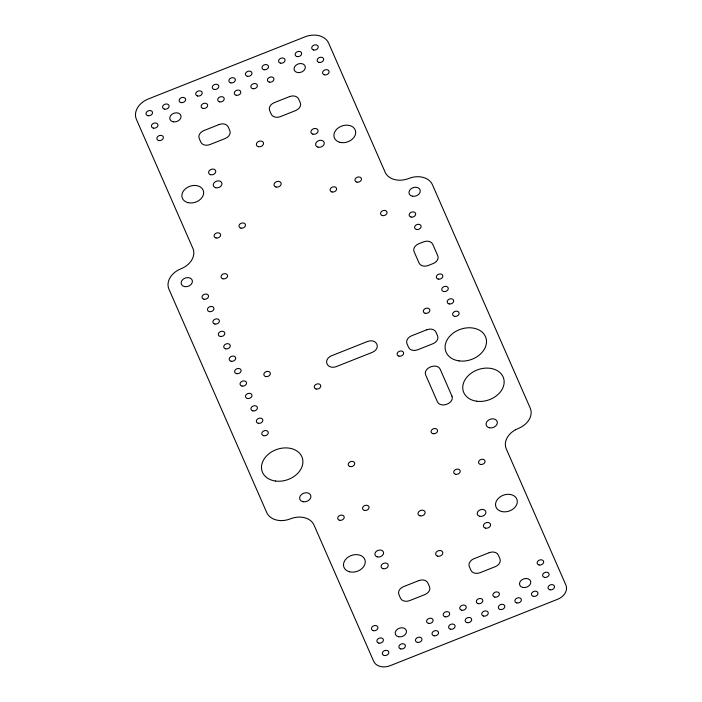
<?xml version="1.0" encoding="UTF-8"?>
<svg xmlns="http://www.w3.org/2000/svg" width="702" height="702" viewBox="0 0 702 702"><rect width="100%" height="100%" fill="white"/><g stroke="black" fill="none" stroke-linecap="round" stroke-linejoin="round"><path stroke-width="1.05" d="M436.267 261.504L435.6 262.118A7.362 5.581 -18.9 0 1 433.152 263.548L428.176 265.523A7.362 5.581 -18.9 0 1 419.103 263.11L414.075 251.632A7.362 5.581 -18.9 0 1 418.673 243.805L423.648 241.83A7.362 5.581 -18.9 0 1 432.722 244.243L437.75 255.721A7.362 5.581 -18.9 0 1 436.267 261.504M515.531 429.756L514.25 430.51A19.182 14.54 -18.9 0 0 506.274 448.894L565.9 585.082A13.382 10.144 -18.9 0 1 557.546 599.315L390.172 665.68A13.382 10.144 -18.9 0 1 373.675 661.302L314.048 525.122A19.182 14.54 -18.9 0 0 290.4 518.839A19.182 14.54 -18.9 0 1 266.742 512.565L168.954 289.215A19.182 14.54 -18.9 0 1 180.932 268.805A19.182 14.54 -18.9 0 0 192.901 248.403L136.407 119.358A19.182 14.54 -18.9 0 1 148.376 98.947L304.975 36.855A19.182 14.54 -18.9 0 1 328.633 43.129L385.126 172.183A19.182 14.54 -18.9 0 0 408.783 178.457A19.182 14.54 -18.9 0 1 432.432 184.731L530.221 408.09A19.182 14.54 -18.9 0 1 518.251 428.492L515.531 429.756M219.138 124.526L203.808 130.607A7.362 5.581 -18.9 0 0 199.21 138.434L200.842 142.155A7.362 5.581 -18.9 0 0 209.916 144.568L225.245 138.487A7.362 5.581 -18.9 0 0 229.844 130.66L228.211 126.93A7.362 5.581 -18.9 0 0 219.138 124.526M289.566 96.595L274.236 102.676A7.362 5.581 -18.9 0 0 269.638 110.504L271.27 114.233A7.362 5.581 -18.9 0 0 280.344 116.637L295.674 110.556A7.362 5.581 -18.9 0 0 300.272 102.729L298.64 99.008A7.362 5.581 -18.9 0 0 289.566 96.595M367.594 341.462L331.555 355.756A7.362 5.581 -18.9 0 0 326.72 362.89A14.172 10.741 -18.9 0 0 327.229 364.206A7.362 5.581 -18.9 0 0 336.302 366.611L372.35 352.325A7.362 5.581 -18.9 0 0 376.939 344.489A14.172 10.741 -18.9 0 0 376.667 343.875A7.362 5.581 -18.9 0 0 367.594 341.462M426.886 329.747L411.556 335.828A7.362 5.581 -18.9 0 0 406.958 343.655L408.59 347.376A7.362 5.581 -18.9 0 0 417.664 349.789L432.994 343.708A7.362 5.581 -18.9 0 0 437.592 335.881L435.96 332.151A7.362 5.581 -18.9 0 0 426.886 329.747M418.804 580.607L403.483 586.679A7.362 5.581 -18.9 0 0 398.885 594.515L400.517 598.236A7.362 5.581 -18.9 0 0 409.591 600.64L424.921 594.568A7.362 5.581 -18.9 0 0 429.51 586.732L427.887 583.011A7.362 5.581 -18.9 0 0 418.804 580.607M489.233 552.676L473.903 558.757A7.362 5.581 -18.9 0 0 469.313 566.584L470.937 570.305A7.362 5.581 -18.9 0 0 480.019 572.718L495.349 566.637A7.362 5.581 -18.9 0 0 499.938 558.81L498.306 555.08A7.362 5.581 -18.9 0 0 489.233 552.676M451.956 396.13L440.145 369.147A7.362 5.581 -18.9 0 0 431.072 366.734A14.172 10.741 -18.9 0 0 429.37 367.462A7.362 5.581 -18.9 0 0 425.649 374.894L437.46 401.886A7.362 5.581 -18.9 0 0 445.63 404.598A14.172 10.741 -18.9 0 0 448.236 403.562A7.362 5.581 -18.9 0 0 452.307 397.551L451.956 396.13M356.941 182.134A3.343 2.536 -18.9 0 0 361.469 178.817A3.343 2.536 -18.9 0 0 356.256 177.764A3.343 2.536 -18.9 0 0 356.941 182.134M297.464 72.517A5.8 4.396 -18.9 0 0 305.309 66.769A5.8 4.396 -18.9 0 0 296.279 64.944A5.8 4.396 -18.9 0 0 297.464 72.517M173.175 121.806A5.8 4.396 -18.9 0 0 181.028 116.049A5.8 4.396 -18.9 0 0 171.999 114.233A5.8 4.396 -18.9 0 0 173.175 121.806M398.631 636.767A5.8 4.396 -18.9 0 0 406.476 631.019A5.8 4.396 -18.9 0 0 397.446 629.194A5.8 4.396 -18.9 0 0 398.631 636.767M383.046 568.69A3.677 2.79 -18.9 0 0 388.259 565.277A3.677 2.79 -18.9 0 0 382.704 563.803A3.677 2.79 -18.9 0 0 383.046 568.69M485.372 528.115A3.677 2.79 -18.9 0 0 490.584 524.701A3.677 2.79 -18.9 0 0 485.029 523.227A3.677 2.79 -18.9 0 0 485.372 528.115M377.264 556.87A4.458 3.378 -18.9 0 0 383.59 552.737A4.458 3.378 -18.9 0 0 376.851 550.947A4.458 3.378 -18.9 0 0 377.264 556.87M479.589 516.295A4.458 3.378 -18.9 0 0 485.916 512.153A4.458 3.378 -18.9 0 0 479.176 510.372A4.458 3.378 -18.9 0 0 479.589 516.295M489.469 427.808A5.8 4.396 -18.9 0 0 497.323 422.06A5.8 4.396 -18.9 0 0 488.294 420.235A5.8 4.396 -18.9 0 0 489.469 427.808M412.399 196.235A5.8 4.396 -18.9 0 0 420.244 190.488A5.8 4.396 -18.9 0 0 411.214 188.662A5.8 4.396 -18.9 0 0 412.399 196.235M184.547 286.591A5.8 4.396 -18.9 0 0 192.401 280.844A5.8 4.396 -18.9 0 0 183.371 279.019A5.8 4.396 -18.9 0 0 184.547 286.591M215.646 187.715A4.458 3.378 -18.9 0 0 221.972 183.573A4.458 3.378 -18.9 0 0 215.233 181.783A4.458 3.378 -18.9 0 0 215.646 187.715M317.971 147.139A4.458 3.378 -18.9 0 0 324.298 142.997A4.458 3.378 -18.9 0 0 317.558 141.207A4.458 3.378 -18.9 0 0 317.971 147.139M210.556 174.719A3.677 2.79 -18.9 0 0 215.777 171.306A3.677 2.79 -18.9 0 0 210.214 169.831A3.677 2.79 -18.9 0 0 210.556 174.719M312.881 134.143A3.677 2.79 -18.9 0 0 318.103 130.721A3.677 2.79 -18.9 0 0 312.539 129.247A3.677 2.79 -18.9 0 0 312.881 134.143M303.045 501.728A5.8 4.396 -18.9 0 0 310.898 495.981A5.8 4.396 -18.9 0 0 301.869 494.155A5.8 4.396 -18.9 0 0 303.045 501.728M522.911 587.477A5.8 4.396 -18.9 0 0 530.765 581.73A5.8 4.396 -18.9 0 0 521.735 579.905A5.8 4.396 -18.9 0 0 522.911 587.477M350 466.532A3.343 2.536 -18.9 0 0 354.738 463.425A3.343 2.536 -18.9 0 0 349.684 462.083A3.343 2.536 -18.9 0 0 350 466.532M316.049 388.978A3.343 2.536 -18.9 0 0 320.788 385.872A3.343 2.536 -18.9 0 0 315.733 384.529A3.343 2.536 -18.9 0 0 316.049 388.978M432.853 433.669A3.343 2.536 -18.9 0 0 437.592 430.572A3.343 2.536 -18.9 0 0 432.546 429.229A3.343 2.536 -18.9 0 0 432.853 433.669M398.903 356.116A3.343 2.536 -18.9 0 0 403.641 353.009A3.343 2.536 -18.9 0 0 398.587 351.676A3.343 2.536 -18.9 0 0 398.903 356.116M425.114 313.267A3.343 2.536 -18.9 0 0 429.852 310.161A3.343 2.536 -18.9 0 0 424.798 308.819A3.343 2.536 -18.9 0 0 425.114 313.267M265.619 376.518A3.343 2.536 -18.9 0 0 270.358 373.411A3.343 2.536 -18.9 0 0 265.303 372.069A3.343 2.536 -18.9 0 0 265.619 376.518M222.832 278.799A3.343 2.536 -18.9 0 0 227.58 275.693A3.343 2.536 -18.9 0 0 222.525 274.35A3.343 2.536 -18.9 0 0 222.832 278.799M382.336 215.549A3.343 2.536 -18.9 0 0 387.074 212.443A3.343 2.536 -18.9 0 0 382.02 211.1A3.343 2.536 -18.9 0 0 382.336 215.549M437.6 556.159A3.677 2.79 -18.9 0 0 442.822 552.746A3.677 2.79 -18.9 0 0 437.258 551.272A3.677 2.79 -18.9 0 0 437.6 556.159M419.945 515.83A3.677 2.79 -18.9 0 0 425.158 512.416A3.677 2.79 -18.9 0 0 419.603 510.942A3.677 2.79 -18.9 0 0 419.945 515.83M258.327 146.674A3.677 2.79 -18.9 0 0 263.54 143.261A3.677 2.79 -18.9 0 0 257.985 141.786A3.677 2.79 -18.9 0 0 258.327 146.674M275.983 187.004A3.677 2.79 -18.9 0 0 281.195 183.591A3.677 2.79 -18.9 0 0 275.64 182.116A3.677 2.79 -18.9 0 0 275.983 187.004M501.491 511.468A11.153 8.45 -18.9 0 0 517.304 501.123A11.153 8.45 -18.9 0 0 500.456 496.656A11.153 8.45 -18.9 0 0 501.491 511.468M349.456 571.761A11.153 8.45 -18.9 0 0 365.259 561.416A11.153 8.45 -18.9 0 0 348.42 556.949A11.153 8.45 -18.9 0 0 349.456 571.761M187.838 202.606A11.153 8.45 -18.9 0 0 203.641 192.251A11.153 8.45 -18.9 0 0 186.802 187.785A11.153 8.45 -18.9 0 0 187.838 202.606M339.873 142.313A11.153 8.45 -18.9 0 0 355.686 131.967A11.153 8.45 -18.9 0 0 338.838 127.492A11.153 8.45 -18.9 0 0 339.873 142.313M450.57 629.22A3.343 2.536 -18.9 0 0 455.098 625.903A3.343 2.536 -18.9 0 0 449.894 624.85A3.343 2.536 -18.9 0 0 450.57 629.22M467.146 622.648A3.343 2.536 -18.9 0 0 471.674 619.331A3.343 2.536 -18.9 0 0 466.461 618.286A3.343 2.536 -18.9 0 0 467.146 622.648M483.713 616.084A3.343 2.536 -18.9 0 0 488.241 612.767A3.343 2.536 -18.9 0 0 483.037 611.714A3.343 2.536 -18.9 0 0 483.713 616.084M400.86 648.938A3.343 2.536 -18.9 0 0 405.387 645.621A3.343 2.536 -18.9 0 0 400.175 644.568A3.343 2.536 -18.9 0 0 400.86 648.938M417.427 642.365A3.343 2.536 -18.9 0 0 421.963 639.048A3.343 2.536 -18.9 0 0 416.751 637.995A3.343 2.536 -18.9 0 0 417.427 642.365M434.003 635.793A3.343 2.536 -18.9 0 0 438.531 632.476A3.343 2.536 -18.9 0 0 433.318 631.423A3.343 2.536 -18.9 0 0 434.003 635.793M500.289 609.511A3.343 2.536 -18.9 0 0 504.817 606.195A3.343 2.536 -18.9 0 0 499.605 605.142A3.343 2.536 -18.9 0 0 500.289 609.511M516.856 602.939A3.343 2.536 -18.9 0 0 521.384 599.622A3.343 2.536 -18.9 0 0 516.172 598.569A3.343 2.536 -18.9 0 0 516.856 602.939M533.423 596.367A3.343 2.536 -18.9 0 0 537.96 593.05A3.343 2.536 -18.9 0 0 532.748 591.997A3.343 2.536 -18.9 0 0 533.423 596.367M549.999 589.794A3.343 2.536 -18.9 0 0 554.527 586.477A3.343 2.536 -18.9 0 0 549.315 585.424A3.343 2.536 -18.9 0 0 549.999 589.794M384.292 655.51A3.343 2.536 -18.9 0 0 388.82 652.193A3.343 2.536 -18.9 0 0 383.608 651.14A3.343 2.536 -18.9 0 0 384.292 655.51M428.571 623.385A3.343 2.536 -18.9 0 0 433.099 620.068A3.343 2.536 -18.9 0 0 427.887 619.015A3.343 2.536 -18.9 0 0 428.571 623.385M445.138 616.812A3.343 2.536 -18.9 0 0 449.666 613.495A3.343 2.536 -18.9 0 0 444.463 612.442A3.343 2.536 -18.9 0 0 445.138 616.812M461.714 610.24A3.343 2.536 -18.9 0 0 466.242 606.923A3.343 2.536 -18.9 0 0 461.03 605.87A3.343 2.536 -18.9 0 0 461.714 610.24M478.281 603.667A3.343 2.536 -18.9 0 0 482.809 600.359A3.343 2.536 -18.9 0 0 477.597 599.306A3.343 2.536 -18.9 0 0 478.281 603.667M494.849 597.104A3.343 2.536 -18.9 0 0 499.385 593.787A3.343 2.536 -18.9 0 0 494.173 592.734A3.343 2.536 -18.9 0 0 494.849 597.104M269.401 82.143A3.343 2.536 -18.9 0 0 273.929 78.826A3.343 2.536 -18.9 0 0 268.726 77.773A3.343 2.536 -18.9 0 0 269.401 82.143M252.834 88.706A3.343 2.536 -18.9 0 0 257.362 85.39A3.343 2.536 -18.9 0 0 252.15 84.345A3.343 2.536 -18.9 0 0 252.834 88.706M219.691 101.851A3.343 2.536 -18.9 0 0 224.219 98.534A3.343 2.536 -18.9 0 0 219.006 97.481A3.343 2.536 -18.9 0 0 219.691 101.851M236.258 95.279A3.343 2.536 -18.9 0 0 240.786 91.962A3.343 2.536 -18.9 0 0 235.582 90.909A3.343 2.536 -18.9 0 0 236.258 95.279M313.68 50.017A3.343 2.536 -18.9 0 0 318.208 46.701A3.343 2.536 -18.9 0 0 313.004 45.648A3.343 2.536 -18.9 0 0 313.68 50.017M203.115 108.424A3.343 2.536 -18.9 0 0 207.643 105.107A3.343 2.536 -18.9 0 0 202.439 104.054A3.343 2.536 -18.9 0 0 203.115 108.424M297.113 56.59A3.343 2.536 -18.9 0 0 301.641 53.273A3.343 2.536 -18.9 0 0 296.428 52.22A3.343 2.536 -18.9 0 0 297.113 56.59M280.537 63.162A3.343 2.536 -18.9 0 0 285.065 59.846A3.343 2.536 -18.9 0 0 279.861 58.792A3.343 2.536 -18.9 0 0 280.537 63.162M263.97 69.726A3.343 2.536 -18.9 0 0 268.497 66.418A3.343 2.536 -18.9 0 0 263.285 65.365A3.343 2.536 -18.9 0 0 263.97 69.726M247.402 76.299A3.343 2.536 -18.9 0 0 251.93 72.982A3.343 2.536 -18.9 0 0 246.718 71.929A3.343 2.536 -18.9 0 0 247.402 76.299M230.826 82.871A3.343 2.536 -18.9 0 0 235.354 79.554A3.343 2.536 -18.9 0 0 230.151 78.501A3.343 2.536 -18.9 0 0 230.826 82.871M214.259 89.444A3.343 2.536 -18.9 0 0 218.787 86.127A3.343 2.536 -18.9 0 0 213.575 85.074A3.343 2.536 -18.9 0 0 214.259 89.444M197.683 96.016A3.343 2.536 -18.9 0 0 202.211 92.699A3.343 2.536 -18.9 0 0 197.008 91.646A3.343 2.536 -18.9 0 0 197.683 96.016M164.54 109.161A3.343 2.536 -18.9 0 0 169.077 105.844A3.343 2.536 -18.9 0 0 163.864 104.791A3.343 2.536 -18.9 0 0 164.54 109.161M181.116 102.589A3.343 2.536 -18.9 0 0 185.644 99.272A3.343 2.536 -18.9 0 0 180.432 98.219A3.343 2.536 -18.9 0 0 181.116 102.589M147.973 115.725A3.343 2.536 -18.9 0 0 152.501 112.417A3.343 2.536 -18.9 0 0 147.288 111.364A3.343 2.536 -18.9 0 0 147.973 115.725M319.112 62.425A3.343 2.536 -18.9 0 0 323.64 59.108A3.343 2.536 -18.9 0 0 318.436 58.055A3.343 2.536 -18.9 0 0 319.112 62.425M153.405 128.141A3.343 2.536 -18.9 0 0 157.932 124.824A3.343 2.536 -18.9 0 0 152.729 123.771A3.343 2.536 -18.9 0 0 153.405 128.141M324.543 74.833A3.343 2.536 -18.9 0 0 329.08 71.516A3.343 2.536 -18.9 0 0 323.868 70.463A3.343 2.536 -18.9 0 0 324.543 74.833M544.568 577.386A3.343 2.536 -18.9 0 0 549.096 574.069A3.343 2.536 -18.9 0 0 543.883 573.016A3.343 2.536 -18.9 0 0 544.568 577.386M158.836 140.549A3.343 2.536 -18.9 0 0 163.364 137.232A3.343 2.536 -18.9 0 0 158.161 136.179A3.343 2.536 -18.9 0 0 158.836 140.549M378.852 643.102A3.343 2.536 -18.9 0 0 383.389 639.785A3.343 2.536 -18.9 0 0 378.176 638.732A3.343 2.536 -18.9 0 0 378.852 643.102M539.136 564.978A3.343 2.536 -18.9 0 0 543.664 561.661A3.343 2.536 -18.9 0 0 538.452 560.608A3.343 2.536 -18.9 0 0 539.136 564.978M373.42 630.686A3.343 2.536 -18.9 0 0 377.948 627.377A3.343 2.536 -18.9 0 0 372.744 626.324A3.343 2.536 -18.9 0 0 373.42 630.686M480.528 464.434A3.343 2.536 -18.9 0 0 485.056 461.117A3.343 2.536 -18.9 0 0 479.843 460.064A3.343 2.536 -18.9 0 0 480.528 464.434M455.668 474.289A3.343 2.536 -18.9 0 0 460.196 470.972A3.343 2.536 -18.9 0 0 454.993 469.919A3.343 2.536 -18.9 0 0 455.668 474.289M339.671 520.287A3.343 2.536 -18.9 0 0 344.208 516.97A3.343 2.536 -18.9 0 0 338.996 515.917A3.343 2.536 -18.9 0 0 339.671 520.287M364.531 510.433A3.343 2.536 -18.9 0 0 369.059 507.116A3.343 2.536 -18.9 0 0 363.847 506.063A3.343 2.536 -18.9 0 0 364.531 510.433M240.944 228.132A3.343 2.536 -18.9 0 0 245.472 224.815A3.343 2.536 -18.9 0 0 240.26 223.762A3.343 2.536 -18.9 0 0 240.944 228.132M332.081 191.988A3.343 2.536 -18.9 0 0 336.609 188.671A3.343 2.536 -18.9 0 0 331.397 187.618A3.343 2.536 -18.9 0 0 332.081 191.988M242.023 386.074A3.343 2.536 -18.9 0 0 246.551 382.757A3.343 2.536 -18.9 0 0 241.339 381.704A3.343 2.536 -18.9 0 0 242.023 386.074M216.084 237.987A3.343 2.536 -18.9 0 0 220.612 234.67A3.343 2.536 -18.9 0 0 215.4 233.617A3.343 2.536 -18.9 0 0 216.084 237.987M247.455 398.482A3.343 2.536 -18.9 0 0 251.983 395.165A3.343 2.536 -18.9 0 0 246.771 394.12A3.343 2.536 -18.9 0 0 247.455 398.482M252.887 410.889A3.343 2.536 -18.9 0 0 257.415 407.581A3.343 2.536 -18.9 0 0 252.202 406.528A3.343 2.536 -18.9 0 0 252.887 410.889M449.157 303.94A3.343 2.536 -18.9 0 0 453.685 300.623A3.343 2.536 -18.9 0 0 448.481 299.57A3.343 2.536 -18.9 0 0 449.157 303.94M454.589 316.348A3.343 2.536 -18.9 0 0 459.117 313.031A3.343 2.536 -18.9 0 0 453.913 311.978A3.343 2.536 -18.9 0 0 454.589 316.348M225.728 348.85A3.343 2.536 -18.9 0 0 230.256 345.533A3.343 2.536 -18.9 0 0 225.044 344.48A3.343 2.536 -18.9 0 0 225.728 348.85M231.16 361.258A3.343 2.536 -18.9 0 0 235.688 357.941A3.343 2.536 -18.9 0 0 230.475 356.888A3.343 2.536 -18.9 0 0 231.16 361.258M236.592 373.666A3.343 2.536 -18.9 0 0 241.119 370.349A3.343 2.536 -18.9 0 0 235.907 369.296A3.343 2.536 -18.9 0 0 236.592 373.666M438.294 279.115A3.343 2.536 -18.9 0 0 442.822 275.798A3.343 2.536 -18.9 0 0 437.609 274.754A3.343 2.536 -18.9 0 0 438.294 279.115M443.725 291.532A3.343 2.536 -18.9 0 0 448.253 288.215A3.343 2.536 -18.9 0 0 443.041 287.162A3.343 2.536 -18.9 0 0 443.725 291.532M209.424 311.627A3.343 2.536 -18.9 0 0 213.952 308.31A3.343 2.536 -18.9 0 0 208.748 307.257A3.343 2.536 -18.9 0 0 209.424 311.627M203.992 299.219A3.343 2.536 -18.9 0 0 208.52 295.902A3.343 2.536 -18.9 0 0 203.317 294.849A3.343 2.536 -18.9 0 0 203.992 299.219M220.288 336.442A3.343 2.536 -18.9 0 0 224.824 333.125A3.343 2.536 -18.9 0 0 219.612 332.072A3.343 2.536 -18.9 0 0 220.288 336.442M214.856 324.034A3.343 2.536 -18.9 0 0 219.384 320.717A3.343 2.536 -18.9 0 0 214.18 319.664A3.343 2.536 -18.9 0 0 214.856 324.034M411.126 217.076A3.343 2.536 -18.9 0 0 415.663 213.759A3.343 2.536 -18.9 0 0 410.451 212.706A3.343 2.536 -18.9 0 0 411.126 217.076M416.567 229.484A3.343 2.536 -18.9 0 0 421.095 226.167A3.343 2.536 -18.9 0 0 415.882 225.114A3.343 2.536 -18.9 0 0 416.567 229.484M476.693 401.219A21.183 16.058 -18.9 0 0 503.782 378.869A21.183 16.058 -18.9 0 0 469.875 374.21A21.183 16.058 -18.9 0 0 476.693 401.219M275.438 481.028A21.183 16.058 -18.9 0 0 302.527 458.678A21.183 16.058 -18.9 0 0 268.62 454.01A21.183 16.058 -18.9 0 0 275.438 481.028M258.318 423.306A3.343 2.536 -18.9 0 0 262.846 419.989A3.343 2.536 -18.9 0 0 257.643 418.936A3.343 2.536 -18.9 0 0 258.318 423.306M459.029 360.889A21.183 16.058 -18.9 0 0 486.126 338.539A21.183 16.058 -18.9 0 0 452.22 333.88A21.183 16.058 -18.9 0 0 459.029 360.889M263.75 435.714A3.343 2.536 -18.9 0 0 268.278 432.397A3.343 2.536 -18.9 0 0 263.075 431.344A3.343 2.536 -18.9 0 0 263.75 435.714"/></g></svg>
